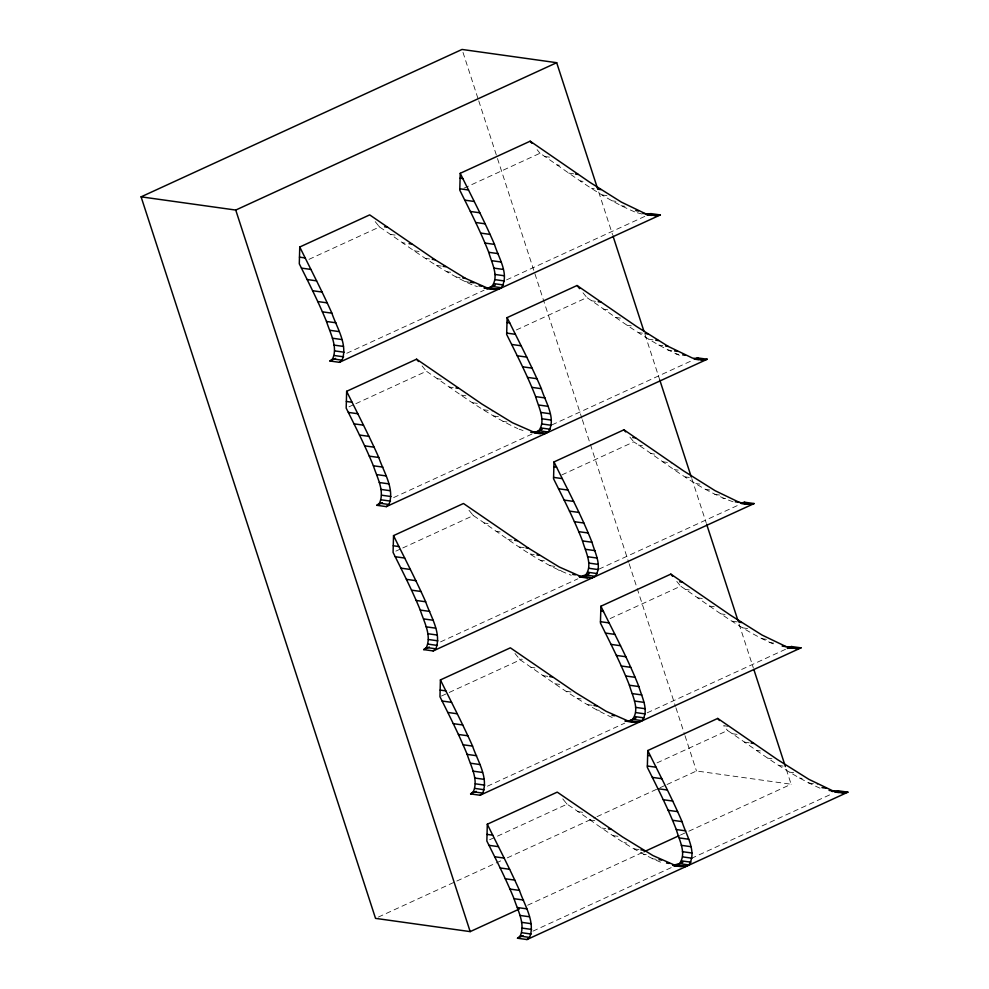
<?xml version="1.0" encoding="UTF-8"?>
<svg xmlns="http://www.w3.org/2000/svg" width="989" height="989" viewBox="0 0 989 989"><rect width="100%" height="100%" fill="white"/><g stroke="black" fill="none" stroke-linecap="round" stroke-linejoin="round"><path stroke-width="0.74" stroke-dasharray="4.95 3.71" d="M308.988 259.353L379.529 226.951C409.718 247.275 438.832 269.935 472.198 284.869M463.915 188.207L540.006 153.258C570.826 173.829 600.335 197.38 634.678 211.881M346.768 353.271L484.116 290.197M506.541 279.899L645.285 216.183M348.956 406.838L354.482 404.291M355.867 403.66L426.42 371.258C456.213 391.335 484.981 413.637 517.828 428.62M516.345 329.967L586.897 297.578C617.272 317.902 646.435 340.958 680.148 355.62M393.659 497.578L532.403 433.862M552.023 424.85L692.176 360.491M395.847 551.145L401.373 548.598M402.758 547.968L473.311 515.566C505.156 536.545 535.321 561.542 571.246 575.264M561.851 474.918L633.788 441.885C666.561 463.112 697.27 489.716 734.703 502.35M440.538 641.886L577.885 578.812M598.914 569.157L739.067 504.798M441.341 696.083L520.202 659.873C550.379 680.197 579.492 702.858 612.871 717.791M610.114 618.582L680.667 586.193C711.487 606.752 740.996 630.302 775.339 644.803M487.429 786.193L624.776 723.12M647.202 712.822L785.946 649.105M489.617 839.76L567.093 804.181C598.518 824.974 628.411 849.427 663.706 863.434M657.005 762.89L727.558 730.5C757.933 750.824 787.108 773.88 820.808 788.542M378.342 917.087L455.422 881.681M456.819 881.038L501.67 860.442M507.27 857.871L595.563 817.322M596.973 816.679L658.637 788.369M660.034 787.726L665.646 785.142M667.043 784.5L696.479 770.987L791.126 784.228L785.872 768.057M527.644 905.219L642.566 852.444M680.407 835.075L687.417 831.848M688.814 831.205L791.126 784.228M532.923 931.144L673.064 866.784M691.286 858.427L832.837 793.425M544.593 156.46L549.995 157.214M556.758 164.891L559.453 165.274M568.712 173.112L575.474 174.064M580.345 180.962L583.053 181.346M591.496 188.281L594.204 188.664M602.054 194.932L610.164 196.069M611.894 200.779L615.949 201.348M620.907 205.712L624.961 206.281M375.214 221.635L378.762 225.999L381.667 226.407M390.21 234.381L395.625 235.135M402.3 242.738L404.996 243.109M414.107 250.786L422.229 251.923M425.517 258.389L429.572 258.957M436.384 265.386L443.146 266.338M446.595 271.654L450.65 272.222M456.028 277.068L460.083 277.625M464.595 281.494L468.65 282.063M591.471 300.767L595.539 301.324M603.636 309.198L607.691 309.767M615.603 317.42L623.713 318.557M627.236 325.27L631.291 325.838M638.387 332.588L642.442 333.157M648.945 339.239L653 339.808M658.773 345.087L662.84 345.656M667.785 350.019L671.84 350.588M675.883 353.938L678.59 354.322M437.101 378.688L441.156 379.257M449.179 387.045L453.246 387.614M460.998 395.093L469.107 396.23M472.408 402.696L480.518 403.833M483.275 409.693L492.745 411.016M493.486 415.961L501.596 417.098M502.919 421.376L506.974 421.932M638.362 445.075L642.417 445.631M650.527 453.506L654.582 454.075M662.494 461.727L671.964 463.062M674.127 469.577L678.182 470.146M685.278 476.896L689.333 477.464M695.836 483.547L699.891 484.116M705.664 489.394L709.719 489.963M714.676 494.339L722.786 495.464M722.774 498.246L725.481 498.629M468.984 510.25L472.532 514.614L475.437 515.022M483.992 522.996L488.047 523.564M496.07 531.353L500.125 531.921M507.889 539.401L511.943 539.969M519.299 547.004L526.049 547.943M530.166 554.001L534.221 554.569M540.377 560.269L544.432 560.837M549.81 565.683L557.92 566.808M558.377 570.109L561.072 570.492M685.253 589.382L689.308 589.938M697.418 597.813L702.82 598.58M709.385 606.047L717.495 607.172M721.006 613.885L725.061 614.453M732.169 621.203L738.931 622.155M742.714 627.854L750.836 628.992M761.567 638.647L769.677 639.772M769.665 642.553L773.719 643.122M514.985 653.469L519.423 658.921L522.328 659.329M530.883 667.303L534.938 667.872M542.961 675.66L548.376 676.414M554.78 683.708L562.889 684.845M566.178 691.311L574.3 692.448M577.057 698.308L581.112 698.877M587.256 704.576L594.018 705.528M727.966 726.309L723.676 725.703L727.558 730.5M596.701 709.991L599.408 710.362M732.144 733.69L737.547 734.444M744.309 742.121L749.711 742.887M756.276 750.354L760.331 750.911M767.897 758.192L771.952 758.761M779.048 765.511L783.115 766.079M789.605 772.162L793.66 772.73M799.446 778.009L802.153 778.392M808.458 782.954L817.915 784.277M562.766 798.865L566.314 803.229L569.219 803.637M577.774 811.61L583.176 812.365M589.852 819.968L595.254 820.722M601.658 828.016L605.725 828.584M613.069 835.618L621.179 836.756M623.935 842.616L626.643 842.999M634.147 848.883L640.909 849.835M643.592 854.298L646.287 854.669M652.147 858.724L656.202 859.293M637.299 212.759L642.145 214.069M474.831 285.759L477.464 286.649M519.089 429.177L523.033 430.512M422.093 365.942L426.42 371.258M537.089 149.673L540.006 153.258M583.016 292.781L586.897 297.578M629.894 437.089L633.788 441.885M676.785 581.396L680.667 586.193M378.762 225.999L379.529 226.951M472.532 514.614L473.311 515.566M519.423 658.921L520.202 659.873M566.314 803.229L567.093 804.181M598.704 192.002L612.55 234.628M645.013 334.554L659.811 380.11M691.806 478.565L706.134 522.649M739.08 624.047L753.395 668.131M462.988 52.392L478.268 99.419M478.75 100.878L581.878 418.298M582.36 419.769L628.67 562.321M629.152 563.779L675.462 706.331M675.944 707.803L684.536 734.246M685.018 735.717L696.479 770.987"/><path stroke-width="1.48" d="M656.548 215.787L645.557 213.76L621.352 202.102L589.815 182.285L530.178 141.192L460.231 173.31C471.802 196.922 484.091 220.213 494.475 244.382C498.431 257.696 509.842 274.299 501.361 287.725L498.122 289.208L488.245 288.417L465.498 278.391L434.987 259.711L369.688 214.885L299.754 247.003L299.296 263.803C308.766 282.829 318.409 301.806 326.494 321.474C330.153 333.194 338.053 346.607 332.625 358.871L329.943 360.997L339.412 362.32L660.355 214.934L650.886 213.612L647.078 214.465L656.548 215.787L660.355 214.934M703.439 360.095L692.448 358.067L668.243 346.41L636.693 326.593L577.057 285.5L507.122 317.617C518.693 341.23 530.982 364.521 541.366 388.689C545.31 402.004 556.733 418.607 548.252 432.032L545.013 433.516L535.136 432.725L512.389 422.699L481.866 404.019L416.579 359.192L346.644 391.31L346.187 408.111C355.644 427.137 365.3 446.113 373.385 465.782C377.044 477.502 384.931 490.915 379.504 503.178L376.834 505.305L386.303 506.628L707.246 359.242L697.777 357.919L693.969 358.772L703.439 360.095L707.246 359.242M750.317 504.402L739.339 502.375L715.134 490.717L683.584 470.9L623.948 429.807L554.013 461.925C566.957 488.554 581.136 514.651 591.978 542.244C594.859 552.752 602.647 566.252 595.143 576.34L591.892 577.823L582.027 577.032L559.279 567.006L528.756 548.326L463.47 503.5L393.535 535.618L393.078 552.418C402.535 571.444 412.19 590.421 420.276 610.089C423.922 621.809 431.822 635.222 426.395 647.486L423.725 649.612L433.194 650.935L754.137 503.549L744.668 502.227L740.86 503.08L750.317 504.402L754.137 503.549M797.208 648.71L786.23 646.682L762.024 635.037L730.475 615.207L670.839 574.115L600.904 606.232C613.848 632.861 628.015 658.958 638.869 686.551C641.737 697.06 649.526 710.559 642.022 720.647L638.783 722.143L628.905 721.34L606.158 711.314L575.647 692.634L510.361 647.82L440.414 679.925L439.969 696.726C449.426 715.752 459.069 734.728 467.167 754.397C470.813 766.116 478.713 779.53 473.286 791.793L470.616 793.92L480.073 795.243L801.016 647.857L791.559 646.534L787.751 647.387L797.208 648.71L801.016 647.857M493.746 289.443L484.276 288.108L488.653 287.886L491.892 286.402C499.396 276.314 491.607 262.814 488.739 252.306C480.407 230.981 469.923 210.595 459.774 190.111L460.231 173.31M847.907 792.164L844.099 793.03L833.109 790.99L808.903 779.344L777.366 759.515L717.73 718.422L647.783 750.54C659.354 774.152 671.642 797.443 682.039 821.612C685.983 834.926 697.393 851.541 688.913 864.955L685.674 866.451L675.796 865.647L653.049 855.621L622.538 836.941L557.24 792.127L487.305 824.233L486.848 841.033C496.317 860.059 505.96 879.036 514.045 898.704C517.704 910.424 525.604 923.837 520.177 936.101L517.507 938.227L526.964 939.55L847.907 792.164L838.449 790.841L832.169 791.497M507.122 317.617L506.652 334.418C516.814 354.903 527.298 375.288 535.63 396.614C538.498 407.122 546.287 420.622 538.782 430.709L535.543 432.193L531.167 432.416M554.013 461.925L553.543 478.725C563.705 499.21 574.189 519.596 582.521 540.921C585.389 551.429 593.177 564.929 585.673 575.017L579.517 576.649M600.904 606.232L600.434 623.033C610.596 643.518 621.067 663.903 629.4 685.229C632.28 695.737 640.068 709.237 632.564 719.324L629.325 720.808L624.937 721.043L634.406 722.366M647.783 750.54L647.325 767.34C657.487 787.825 667.958 808.211 676.291 829.536C679.171 840.044 686.959 853.544 679.455 863.632L673.286 865.276M339.412 362.32L342.083 360.194C348.017 344.37 336.829 327.891 331.884 313.167C321.919 290.766 310.571 269.008 299.754 247.003M386.303 506.628L388.974 504.501C394.908 488.677 383.707 472.198 378.775 457.474C368.81 435.073 357.462 413.315 346.644 391.31M433.194 650.935L435.865 648.809C441.799 632.985 430.598 616.506 425.666 601.782C415.701 579.381 404.353 557.623 393.535 535.618M480.073 795.243L482.743 793.116C488.69 777.292 477.489 760.813 472.557 746.089C462.58 723.688 451.244 701.93 440.414 679.925M526.964 939.55L529.634 937.424C535.568 921.6 524.38 905.12 519.448 890.397C509.471 867.996 498.135 846.238 487.305 824.233M519.225 909.076L470.183 931.613L375.536 918.373L141.093 196.836L462.036 49.45L556.683 62.69L597.739 189.072M141.093 196.836L235.741 210.064L556.683 62.69M329.943 360.997L335.555 358.426M486.909 288.912L495.328 285.055M648.092 214.897L650.886 213.612M376.834 505.305L382.446 502.733M535.21 432.576L542.207 429.362M694.983 359.205L697.777 357.919M423.725 649.612L429.325 647.041M582.088 576.884L589.098 573.669M741.861 503.512L744.668 502.227M470.616 793.92L476.216 791.348M628.979 721.191L635.989 717.977M787.355 648.463L791.559 646.534M643.963 851.801L678.998 835.717M517.507 938.227L523.107 935.656M674.473 866.141L682.88 862.284M835.643 792.127L838.449 790.841M575.474 174.064L578.182 174.435M598.258 189.233L600.966 189.604M460.083 178.168L462.815 178.552M635.754 210.583L638.461 210.954M642.862 213.377L645.557 213.76M646.2 214.638L651.603 215.392M459.798 188.775L468.514 189.999M464.781 200.149L474.238 201.472M470.381 211.473L479.838 212.796M475.709 222.5L485.166 223.823M480.629 233.083L490.099 234.405M384.56 226.802L387.465 227.21M485.018 243.059L494.475 244.382M488.739 252.306L498.209 253.629M409.063 243.677L411.758 244.06M491.694 260.688L501.163 262.011M432.28 259.328L434.987 259.711M493.771 268.106L503.24 269.428M443.146 266.338L445.854 266.709M494.896 274.447L504.365 275.77M494.995 279.652L504.452 280.975M462.79 278.008L465.498 278.391M494.006 283.645L503.463 284.968M299.469 257.152L305.181 257.956M470.01 282.261L474.065 282.817M491.892 286.402L501.361 287.725M598.234 301.707L600.941 302.09M478.96 285.809L481.668 286.192M488.653 287.886L498.122 289.208M484.19 287.848L488.245 288.417M301.447 268.106L310.917 269.428M307.134 279.528L316.591 280.851M645.149 333.54L647.857 333.911M312.611 290.729L322.08 292.052M655.707 340.191L658.402 340.562M506.974 322.476L509.694 322.859M665.535 346.039L668.243 346.41M674.547 350.971L677.255 351.355M317.753 301.546L327.223 302.869M682.645 354.89L685.352 355.261M694.439 359.131L698.494 359.699M506.689 333.083L515.405 334.307M322.426 311.844L331.884 313.167M511.672 344.456L521.129 345.779M326.494 321.474L335.963 322.797M517.259 355.78L526.729 357.103M329.844 330.301L339.314 331.624M332.378 338.213L341.835 339.536M522.6 366.808L532.057 368.131M333.985 345.099L343.455 346.422M527.52 377.39L536.978 378.713M334.603 350.885L344.073 352.208M334.158 355.496L343.628 356.819M332.625 358.871L342.083 360.194M531.909 387.367L541.366 388.689M535.63 396.614L545.087 397.937M455.941 387.985L458.649 388.368M538.585 404.996L548.042 406.318M540.662 412.413L550.131 413.736M541.787 418.755L551.244 420.078M541.873 423.96L551.343 425.282M632.762 437.497L635.618 437.892M540.896 427.953L550.354 429.275M346.36 401.46L352.072 402.263M538.782 430.709L548.252 432.032M535.543 432.193L545.013 433.516M531.081 432.156L535.136 432.725M535.222 432.984L540.624 433.751M348.338 412.413L357.808 413.736M354.013 423.836L363.482 425.159M359.502 435.036L368.959 436.359M553.852 466.783L556.584 467.167M364.644 445.854L374.102 447.176M735.284 501.806L739.339 502.375M741.33 503.438L745.385 504.007M553.58 477.39L562.296 478.614M369.317 456.152L378.775 457.474M558.55 488.764L568.02 490.087M373.385 465.782L382.854 467.105M564.15 500.088L573.62 501.411M376.735 474.609L386.204 475.932M379.269 482.521L388.726 483.844M569.479 511.115L578.948 512.438M380.876 489.407L390.346 490.729M574.411 521.697L583.869 523.02M381.494 495.192L390.952 496.515M381.049 499.804L390.519 501.126M379.504 503.178L388.974 504.501M578.788 531.674L588.257 532.997M582.521 540.921L591.978 542.244M585.476 549.303L594.933 550.626M514.651 540.353L517.346 540.723M526.049 547.943L528.756 548.326M587.553 556.72L597.01 558.043M536.928 554.953L539.623 555.323M588.678 563.062L598.135 564.385M588.764 568.267L598.234 569.59M679.641 581.804L682.497 582.2M587.775 572.26L597.245 573.583M393.239 545.767L398.963 546.571M585.673 575.017L595.143 576.34M572.742 574.424L575.45 574.807M582.434 576.5L591.892 577.823M579.319 576.649L582.027 577.032M579.406 576.921L587.515 578.058M395.229 556.72L404.686 558.043M400.904 568.143L410.373 569.466M738.931 622.155L741.626 622.526M406.392 579.344L415.85 580.667M600.743 611.091L603.475 611.474M411.535 590.161L420.993 591.484M782.175 646.114L786.23 646.682M788.208 647.746L792.263 648.314M600.471 621.698L609.187 622.922M416.196 600.459L425.666 601.782M605.441 633.071L614.911 634.394M420.276 610.089L429.733 611.412M611.041 644.395L620.511 645.718M423.626 618.916L433.083 620.239M426.148 626.828L435.617 628.151M616.37 655.423L625.839 656.745M427.767 633.714L437.225 635.037M621.29 666.005L630.759 667.328M428.385 639.5L437.843 640.823M427.94 644.111L437.41 645.434M426.395 647.486L435.865 648.809M625.678 675.981L635.148 677.304M629.4 685.229L638.869 686.551M549.723 676.6L552.431 676.983M632.354 693.61L641.824 694.933M634.444 701.028L643.901 702.351M635.556 707.37L645.026 708.693M594.018 705.528L596.726 705.899M635.655 712.575L645.125 713.897M634.666 716.568L644.136 717.89M440.13 690.075L445.841 690.878M612.018 715.368L614.725 715.752M632.564 719.324L642.022 720.647M629.325 720.808L638.783 722.143M626.21 720.956L628.905 721.34M751.071 743.073L753.766 743.456M442.12 701.028L451.577 702.351M447.794 712.451L457.264 713.774M453.271 723.651L462.741 724.974M647.634 755.398L650.366 755.781M458.414 734.468L467.884 735.791M821.958 787.615L826.013 788.184M829.054 790.421L833.109 790.99M834.629 791.695L844.099 793.03M835.099 792.053L839.154 792.622M647.362 766.005L656.066 767.229M463.087 744.766L472.557 746.089M652.332 777.379L661.802 778.702M467.167 754.397L476.624 755.72M657.932 788.703L667.39 790.026M470.517 763.224L479.974 764.546M473.039 771.136L482.508 772.458M663.26 799.73L672.718 801.053M474.658 778.022L484.116 779.344M668.181 810.312L677.65 811.635M475.264 783.807L484.734 785.13M474.831 788.418L484.289 789.741M473.286 791.793L482.743 793.116M672.569 820.289L682.039 821.612M676.291 829.536L685.76 830.859M679.245 837.918L688.715 839.241M608.42 828.967L611.128 829.338M681.322 845.335L690.792 846.658M682.447 851.677L691.917 853M640.909 849.835L643.616 850.206M682.546 856.882L692.003 858.205M681.557 860.875L691.027 862.198M487.021 834.382L492.732 835.186M658.909 859.676L661.616 860.059M679.455 863.632L688.913 864.955M666.512 863.051L669.219 863.422M676.204 865.115L685.674 866.451M673.101 865.264L675.796 865.647M673.188 865.536L681.297 866.673M488.999 845.335L498.468 846.658M494.685 856.758L504.143 858.081M500.162 867.959L509.632 869.282M505.305 878.776L514.774 880.099M509.978 889.074L519.448 890.397M514.045 898.704L523.515 900.027M517.395 907.531L526.865 908.854M519.93 915.443L529.399 916.766M521.537 922.329L531.006 923.652M522.155 928.115L531.625 929.437M521.722 932.726L531.18 934.049M520.177 936.101L529.634 937.424M416.579 359.192L418.483 361.517M530.178 141.192L531.872 143.281M577.057 285.5L579.616 288.627M623.948 429.807L625.654 431.896M670.839 574.115L672.532 576.204M717.73 718.422L719.423 720.511M613.019 236.087L644.062 331.612M659.811 380.11L691.323 477.094M706.603 524.121L738.128 621.104M753.878 669.602L785.39 766.586M235.741 210.064L470.183 931.613"/></g></svg>
